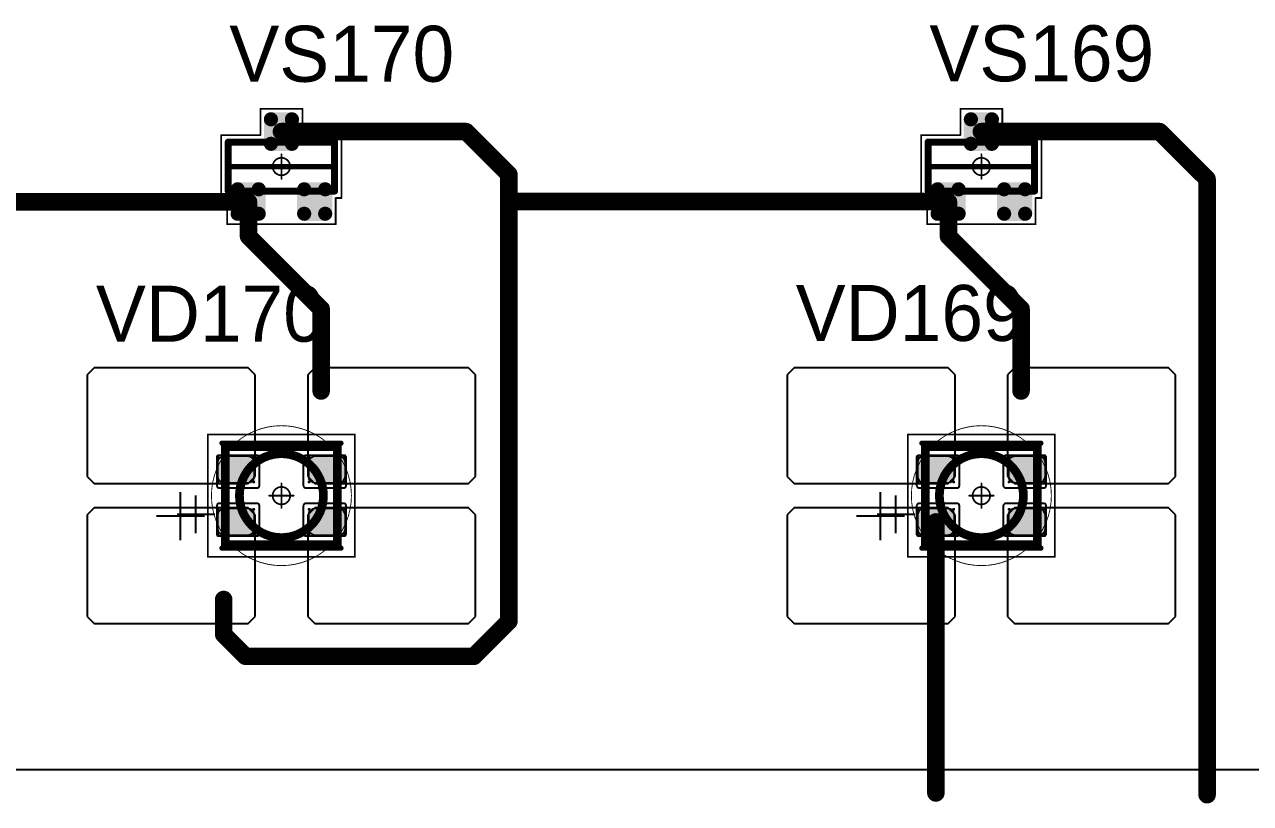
# Model space of a CAD drawing. Header units: millimetres. Extents: x 0 to 400, y 0 to 514.
# Drawn here: x 332.66 to 367.69, y 23.7 to 45.97 of the extents above; entities that cross this region are included whole.
import ezdxf

# ---------------------------------------------------------------- set-up
doc = ezdxf.new("R2010")
doc.units = ezdxf.units.MM
for name, color, linetype in [('Mechanical13', 56, 'Continuous'), ('Mechanical15', 56, 'Continuous'), ('Mechanical2', 216, 'Continuous'), ('TopLayer', 1, 'Continuous'), ('TopOverlay', 2, 'Continuous'), ('TopPaste', 8, 'Continuous'), ('TopSolder', 216, 'Continuous')]:
    doc.layers.add(name, color=color, linetype=linetype)

# ---------------------------------------------------------------- blocks, each defined once
blk = doc.blocks.new('SOT23_12')
at = {"layer": 'Mechanical13', "const_width": 0.2}
for points in [[(0.7, 1.52), (-0.7, 1.52)], [(-0.7, 1.52), (-0.7, -1.52)], [(0.7, 1.52), (0.7, -1.52)], [(-0.7, -1.52), (0.7, -1.52)]]:
    blk.add_lwpolyline(points, dxfattribs=at)
at = {"layer": 'Mechanical13', "const_width": 0.1}
for points in [[(-0.75, 1.52, 1), (-0.65, 1.52, 1)], [(-0.75, 1.52, 1), (-0.65, 1.52, 1)], [(0.65, 1.52, 1), (0.75, 1.52, 1)], [(0.65, 1.52, 1), (0.75, 1.52, 1)], [(-0.75, -1.52, 1), (-0.65, -1.52, 1)], [(-0.75, -1.52, 1), (-0.65, -1.52, 1)], [(0.65, -1.52, 1), (0.75, -1.52, 1)], [(0.65, -1.52, 1), (0.75, -1.52, 1)]]:
    blk.add_lwpolyline(points, format="xyb", close=True, dxfattribs=at)
at = {"layer": 'Mechanical15', "const_width": 0.05}
for points in [[(-1.65, 1.55), (-1.65, -1.55)], [(-1.65, 1.55), (-0.9, 1.55)], [(-0.9, 1.72), (-0.9, 1.55)], [(-0.9, 1.72), (0.9, 1.72)], [(0.9, 1.72), (0.9, 0.6)], [(0, 0.35), (0, -0.35)], [(0.9, 0.6), (1.65, 0.6)], [(1.65, 0.6), (1.65, -0.6)], [(-0.35, 0), (0.35, 0)], [(0.9, -0.6), (1.65, -0.6)], [(0.9, -0.6), (0.9, -1.72)], [(-1.65, -1.55), (-0.9, -1.55)], [(-0.9, -1.55), (-0.9, -1.72)], [(0.9, -1.72), (-0.9, -1.72)]]:
    blk.add_lwpolyline(points, dxfattribs=at)
at = {"layer": 'Mechanical15'}
for points, const_width in [([(-1.663, 1.55, 1), (-1.638, 1.55, 1)], 0.025), ([(-1.663, 1.55, 1), (-1.638, 1.55, 1)], 0.025), ([(-0.913, 1.72, 1), (-0.888, 1.72, 1)], 0.025), ([(-0.913, 1.72, 1), (-0.888, 1.72, 1)], 0.025), ([(-0.913, 1.55, 1), (-0.888, 1.55, 1)], 0.025), ([(-0.913, 1.55, 1), (-0.888, 1.55, 1)], 0.025), ([(0.888, 1.72, 1), (0.913, 1.72, 1)], 0.025), ([(0.888, 1.72, 1), (0.913, 1.72, 1)], 0.025), ([(-0.012, 0.35, 1), (0.012, 0.35, 1)], 0.025), ([(0.888, 0.6, 1), (0.913, 0.6, 1)], 0.025), ([(0.888, 0.6, 1), (0.913, 0.6, 1)], 0.025), ([(1.637, 0.6, 1), (1.662, 0.6, 1)], 0.025), ([(1.637, 0.6, 1), (1.662, 0.6, 1)], 0.025), ([(-0.362, 0, 1), (-0.337, 0, 1)], 0.025), ([(0.25, 0, 1), (-0.25, 0, 1)], 0.05), ([(-0.262, 0, 1), (-0.238, 0, 1)], 0.025), ([(0.238, 0, 1), (0.262, 0, 1)], 0.025), ([(0.337, 0, 1), (0.362, 0, 1)], 0.025), ([(-0.012, -0.35, 1), (0.012, -0.35, 1)], 0.025), ([(0.888, -0.6, 1), (0.913, -0.6, 1)], 0.025), ([(0.888, -0.6, 1), (0.913, -0.6, 1)], 0.025), ([(1.637, -0.6, 1), (1.662, -0.6, 1)], 0.025), ([(1.637, -0.6, 1), (1.662, -0.6, 1)], 0.025), ([(-1.663, -1.55, 1), (-1.638, -1.55, 1)], 0.025), ([(-1.663, -1.55, 1), (-1.638, -1.55, 1)], 0.025), ([(-0.913, -1.55, 1), (-0.888, -1.55, 1)], 0.025), ([(-0.913, -1.55, 1), (-0.888, -1.55, 1)], 0.025), ([(-0.913, -1.72, 1), (-0.888, -1.72, 1)], 0.025), ([(-0.913, -1.72, 1), (-0.888, -1.72, 1)], 0.025), ([(0.888, -1.72, 1), (0.913, -1.72, 1)], 0.025), ([(0.888, -1.72, 1), (0.913, -1.72, 1)], 0.025)]:
    blk.add_lwpolyline(points, format="xyb", close=True, dxfattribs=dict(at, const_width=const_width))
at = {"layer": 'TopLayer', "const_width": 0.1}
for points in [[(-1.4, 1.25, 1), (-1.3, 1.25, 1)], [(-0.7, 1.25, 1), (-0.6, 1.25, 1)], [(-1.4, 0.65, 1), (-1.3, 0.65, 1)], [(-0.7, 0.65, 1), (-0.6, 0.65, 1)], [(0.6, 0.3, 1), (0.7, 0.3, 1)], [(1.3, 0.3, 1), (1.4, 0.3, 1)], [(0.6, -0.3, 1), (0.7, -0.3, 1)], [(1.3, -0.3, 1), (1.4, -0.3, 1)], [(-1.4, -0.65, 1), (-1.3, -0.65, 1)], [(-0.7, -0.65, 1), (-0.6, -0.65, 1)], [(-1.4, -1.25, 1), (-1.3, -1.25, 1)], [(-0.7, -1.25, 1), (-0.6, -1.25, 1)]]:
    blk.add_lwpolyline(points, format="xyb", close=True, dxfattribs=at)
at = {"layer": 'TopLayer'}
for points in [[(-1.45, 1.25), (-1.45, 0.65), (-0.55, 1.25), (-0.55, 0.65)], [(-1.35, 1.35), (-1.35, 0.55), (-0.65, 1.35), (-0.65, 0.55)], [(0.65, 0.4), (0.65, -0.4), (1.35, 0.4), (1.35, -0.4)], [(0.55, 0.3), (0.55, -0.3), (1.45, 0.3), (1.45, -0.3)], [(-1.45, -0.65), (-1.45, -1.25), (-0.55, -0.65), (-0.55, -1.25)], [(-1.35, -0.55), (-1.35, -1.35), (-0.65, -0.55), (-0.65, -1.35)]]:
    blk.add_solid(points, dxfattribs=at)
at = {"layer": 'TopOverlay', "const_width": 0.15}
blk.add_lwpolyline([(0, 1.5), (0, -1.5)], dxfattribs=at)
at = {"layer": 'TopOverlay', "const_width": 0.075}
for points in [[(-0.038, 1.5, 1), (0.038, 1.5, 1)], [(-0.038, -1.5, 1), (0.038, -1.5, 1)]]:
    blk.add_lwpolyline(points, format="xyb", close=True, dxfattribs=at)
at = {"layer": 'TopPaste', "const_width": 0.075}
for points in [[(-1.387, 1.25, 1), (-1.313, 1.25, 1)], [(-0.687, 1.25, 1), (-0.613, 1.25, 1)], [(-1.387, 0.65, 1), (-1.313, 0.65, 1)], [(-0.687, 0.65, 1), (-0.613, 0.65, 1)], [(0.613, 0.3, 1), (0.687, 0.3, 1)], [(1.313, 0.3, 1), (1.387, 0.3, 1)], [(0.613, -0.3, 1), (0.687, -0.3, 1)], [(1.313, -0.3, 1), (1.387, -0.3, 1)], [(-1.387, -0.65, 1), (-1.313, -0.65, 1)], [(-0.687, -0.65, 1), (-0.613, -0.65, 1)], [(-1.387, -1.25, 1), (-1.313, -1.25, 1)], [(-0.687, -1.25, 1), (-0.613, -1.25, 1)]]:
    blk.add_lwpolyline(points, format="xyb", close=True, dxfattribs=at)
at = {"layer": 'TopPaste'}
for points in [[(-1.425, 1.25), (-1.425, 0.65), (-0.575, 1.25), (-0.575, 0.65)], [(-1.35, 1.325), (-1.35, 0.575), (-0.65, 1.325), (-0.65, 0.575)], [(0.65, 0.375), (0.65, -0.375), (1.35, 0.375), (1.35, -0.375)], [(0.575, 0.3), (0.575, -0.3), (1.425, 0.3), (1.425, -0.3)], [(-1.425, -0.65), (-1.425, -1.25), (-0.575, -0.65), (-0.575, -1.25)], [(-1.35, -0.575), (-1.35, -1.325), (-0.65, -0.575), (-0.65, -1.325)]]:
    blk.add_solid(points, dxfattribs=at)
at = {"layer": 'TopSolder', "const_width": 0.202}
for points in [[(-1.451, 1.25, 1), (-1.249, 1.25, 1)], [(-0.751, 1.25, 1), (-0.549, 1.25, 1)], [(-1.451, 0.65, 1), (-1.249, 0.65, 1)], [(-0.751, 0.65, 1), (-0.549, 0.65, 1)], [(0.549, 0.3, 1), (0.751, 0.3, 1)], [(1.249, 0.3, 1), (1.451, 0.3, 1)], [(0.549, -0.3, 1), (0.751, -0.3, 1)], [(1.249, -0.3, 1), (1.451, -0.3, 1)], [(-1.451, -0.65, 1), (-1.249, -0.65, 1)], [(-0.751, -0.65, 1), (-0.549, -0.65, 1)], [(-1.451, -1.25, 1), (-1.249, -1.25, 1)], [(-0.751, -1.25, 1), (-0.549, -1.25, 1)]]:
    blk.add_lwpolyline(points, format="xyb", close=True, dxfattribs=at)
at = {"layer": 'TopSolder'}
for points in [[(-1.35, 1.452), (-1.35, 0.448), (-0.65, 1.452), (-0.65, 0.448)], [(-1.552, 1.25), (-1.552, 0.65), (-0.448, 1.25), (-0.448, 0.65)], [(0.65, 0.502), (0.65, -0.502), (1.35, 0.502), (1.35, -0.502)], [(0.448, 0.3), (0.448, -0.3), (1.552, 0.3), (1.552, -0.3)], [(-1.552, -0.65), (-1.552, -1.25), (-0.448, -0.65), (-0.448, -1.25)], [(-1.35, -0.448), (-1.35, -1.452), (-0.65, -0.448), (-0.65, -1.452)]]:
    blk.add_solid(points, dxfattribs=at)
blk = doc.blocks.new('SOT23_13')
at = {"layer": 'Mechanical13', "const_width": 0.2}
for points in [[(-0.7, 1.52), (0.7, 1.52)], [(-0.7, 1.52), (-0.7, -1.52)], [(0.7, 1.52), (0.7, -1.52)], [(-0.7, -1.52), (0.7, -1.52)]]:
    blk.add_lwpolyline(points, dxfattribs=at)
at = {"layer": 'Mechanical13', "const_width": 0.1}
for points in [[(-0.75, 1.52, 1), (-0.65, 1.52, 1)], [(-0.75, 1.52, 1), (-0.65, 1.52, 1)], [(0.65, 1.52, 1), (0.75, 1.52, 1)], [(0.65, 1.52, 1), (0.75, 1.52, 1)], [(-0.75, -1.52, 1), (-0.65, -1.52, 1)], [(-0.75, -1.52, 1), (-0.65, -1.52, 1)], [(0.65, -1.52, 1), (0.75, -1.52, 1)], [(0.65, -1.52, 1), (0.75, -1.52, 1)]]:
    blk.add_lwpolyline(points, format="xyb", close=True, dxfattribs=at)
at = {"layer": 'Mechanical15', "const_width": 0.05}
for points in [[(-1.65, 1.55), (-1.65, -1.55)], [(-1.65, 1.55), (-0.9, 1.55)], [(-0.9, 1.72), (-0.9, 1.55)], [(-0.9, 1.72), (0.9, 1.72)], [(0.9, 1.72), (0.9, 0.6)], [(0, 0.35), (0, -0.35)], [(0.9, 0.6), (1.65, 0.6)], [(1.65, 0.6), (1.65, -0.6)], [(-0.35, 0), (0.35, 0)], [(0.9, -0.6), (1.65, -0.6)], [(0.9, -0.6), (0.9, -1.72)], [(-1.65, -1.55), (-0.9, -1.55)], [(-0.9, -1.55), (-0.9, -1.72)], [(0.9, -1.72), (-0.9, -1.72)]]:
    blk.add_lwpolyline(points, dxfattribs=at)
at = {"layer": 'Mechanical15'}
for points, const_width in [([(-1.662, 1.55, 1), (-1.637, 1.55, 1)], 0.025), ([(-1.662, 1.55, 1), (-1.637, 1.55, 1)], 0.025), ([(-0.913, 1.72, 1), (-0.888, 1.72, 1)], 0.025), ([(-0.913, 1.72, 1), (-0.888, 1.72, 1)], 0.025), ([(-0.913, 1.55, 1), (-0.888, 1.55, 1)], 0.025), ([(-0.913, 1.55, 1), (-0.888, 1.55, 1)], 0.025), ([(0.888, 1.72, 1), (0.913, 1.72, 1)], 0.025), ([(0.888, 1.72, 1), (0.913, 1.72, 1)], 0.025), ([(-0.013, 0.35, 1), (0.012, 0.35, 1)], 0.025), ([(0.888, 0.6, 1), (0.913, 0.6, 1)], 0.025), ([(0.888, 0.6, 1), (0.913, 0.6, 1)], 0.025), ([(1.637, 0.6, 1), (1.662, 0.6, 1)], 0.025), ([(1.637, 0.6, 1), (1.662, 0.6, 1)], 0.025), ([(-0.362, 0, 1), (-0.337, 0, 1)], 0.025), ([(0.25, 0, 1), (-0.25, 0, 1)], 0.05), ([(-0.262, 0, 1), (-0.238, 0, 1)], 0.025), ([(0.238, 0, 1), (0.262, 0, 1)], 0.025), ([(0.337, 0, 1), (0.362, 0, 1)], 0.025), ([(-0.013, -0.35, 1), (0.012, -0.35, 1)], 0.025), ([(0.888, -0.6, 1), (0.913, -0.6, 1)], 0.025), ([(0.888, -0.6, 1), (0.913, -0.6, 1)], 0.025), ([(1.637, -0.6, 1), (1.662, -0.6, 1)], 0.025), ([(1.637, -0.6, 1), (1.662, -0.6, 1)], 0.025), ([(-1.662, -1.55, 1), (-1.637, -1.55, 1)], 0.025), ([(-1.662, -1.55, 1), (-1.637, -1.55, 1)], 0.025), ([(-0.913, -1.55, 1), (-0.888, -1.55, 1)], 0.025), ([(-0.913, -1.55, 1), (-0.888, -1.55, 1)], 0.025), ([(-0.913, -1.72, 1), (-0.888, -1.72, 1)], 0.025), ([(-0.913, -1.72, 1), (-0.888, -1.72, 1)], 0.025), ([(0.888, -1.72, 1), (0.913, -1.72, 1)], 0.025), ([(0.888, -1.72, 1), (0.913, -1.72, 1)], 0.025)]:
    blk.add_lwpolyline(points, format="xyb", close=True, dxfattribs=dict(at, const_width=const_width))
at = {"layer": 'TopLayer', "const_width": 0.1}
for points in [[(-1.4, 1.25, 1), (-1.3, 1.25, 1)], [(-0.7, 1.25, 1), (-0.6, 1.25, 1)], [(-1.4, 0.65, 1), (-1.3, 0.65, 1)], [(-0.7, 0.65, 1), (-0.6, 0.65, 1)], [(0.6, 0.3, 1), (0.7, 0.3, 1)], [(1.3, 0.3, 1), (1.4, 0.3, 1)], [(0.6, -0.3, 1), (0.7, -0.3, 1)], [(1.3, -0.3, 1), (1.4, -0.3, 1)], [(-1.4, -0.65, 1), (-1.3, -0.65, 1)], [(-0.7, -0.65, 1), (-0.6, -0.65, 1)], [(-1.4, -1.25, 1), (-1.3, -1.25, 1)], [(-0.7, -1.25, 1), (-0.6, -1.25, 1)]]:
    blk.add_lwpolyline(points, format="xyb", close=True, dxfattribs=at)
at = {"layer": 'TopLayer'}
for points in [[(-1.45, 1.25), (-1.45, 0.65), (-0.55, 1.25), (-0.55, 0.65)], [(-1.35, 1.35), (-1.35, 0.55), (-0.65, 1.35), (-0.65, 0.55)], [(0.65, 0.4), (0.65, -0.4), (1.35, 0.4), (1.35, -0.4)], [(0.55, 0.3), (0.55, -0.3), (1.45, 0.3), (1.45, -0.3)], [(-1.45, -0.65), (-1.45, -1.25), (-0.55, -0.65), (-0.55, -1.25)], [(-1.35, -0.55), (-1.35, -1.35), (-0.65, -0.55), (-0.65, -1.35)]]:
    blk.add_solid(points, dxfattribs=at)
at = {"layer": 'TopOverlay', "const_width": 0.15}
blk.add_lwpolyline([(0, 1.5), (0, -1.5)], dxfattribs=at)
at = {"layer": 'TopOverlay', "const_width": 0.075}
for points in [[(-0.038, 1.5, 1), (0.038, 1.5, 1)], [(-0.038, -1.5, 1), (0.038, -1.5, 1)]]:
    blk.add_lwpolyline(points, format="xyb", close=True, dxfattribs=at)
at = {"layer": 'TopPaste', "const_width": 0.075}
for points in [[(-1.387, 1.25, 1), (-1.313, 1.25, 1)], [(-0.687, 1.25, 1), (-0.613, 1.25, 1)], [(-1.387, 0.65, 1), (-1.313, 0.65, 1)], [(-0.687, 0.65, 1), (-0.613, 0.65, 1)], [(0.613, 0.3, 1), (0.687, 0.3, 1)], [(1.313, 0.3, 1), (1.387, 0.3, 1)], [(0.613, -0.3, 1), (0.687, -0.3, 1)], [(1.313, -0.3, 1), (1.387, -0.3, 1)], [(-1.387, -0.65, 1), (-1.313, -0.65, 1)], [(-0.687, -0.65, 1), (-0.613, -0.65, 1)], [(-1.387, -1.25, 1), (-1.313, -1.25, 1)], [(-0.687, -1.25, 1), (-0.613, -1.25, 1)]]:
    blk.add_lwpolyline(points, format="xyb", close=True, dxfattribs=at)
at = {"layer": 'TopPaste'}
for points in [[(-1.425, 1.25), (-1.425, 0.65), (-0.575, 1.25), (-0.575, 0.65)], [(-1.35, 1.325), (-1.35, 0.575), (-0.65, 1.325), (-0.65, 0.575)], [(0.65, 0.375), (0.65, -0.375), (1.35, 0.375), (1.35, -0.375)], [(0.575, 0.3), (0.575, -0.3), (1.425, 0.3), (1.425, -0.3)], [(-1.425, -0.65), (-1.425, -1.25), (-0.575, -0.65), (-0.575, -1.25)], [(-1.35, -0.575), (-1.35, -1.325), (-0.65, -0.575), (-0.65, -1.325)]]:
    blk.add_solid(points, dxfattribs=at)
at = {"layer": 'TopSolder', "const_width": 0.202}
for points in [[(-1.451, 1.25, 1), (-1.249, 1.25, 1)], [(-0.751, 1.25, 1), (-0.549, 1.25, 1)], [(-1.451, 0.65, 1), (-1.249, 0.65, 1)], [(-0.751, 0.65, 1), (-0.549, 0.65, 1)], [(0.549, 0.3, 1), (0.751, 0.3, 1)], [(1.249, 0.3, 1), (1.451, 0.3, 1)], [(0.549, -0.3, 1), (0.751, -0.3, 1)], [(1.249, -0.3, 1), (1.451, -0.3, 1)], [(-1.451, -0.65, 1), (-1.249, -0.65, 1)], [(-0.751, -0.65, 1), (-0.549, -0.65, 1)], [(-1.451, -1.25, 1), (-1.249, -1.25, 1)], [(-0.751, -1.25, 1), (-0.549, -1.25, 1)]]:
    blk.add_lwpolyline(points, format="xyb", close=True, dxfattribs=at)
at = {"layer": 'TopSolder'}
for points in [[(-1.35, 1.452), (-1.35, 0.448), (-0.65, 1.452), (-0.65, 0.448)], [(-1.552, 1.25), (-1.552, 0.65), (-0.448, 1.25), (-0.448, 0.65)], [(0.65, 0.502), (0.65, -0.502), (1.35, 0.502), (1.35, -0.502)], [(0.448, 0.3), (0.448, -0.3), (1.552, 0.3), (1.552, -0.3)], [(-1.552, -0.65), (-1.552, -1.25), (-0.448, -0.65), (-0.448, -1.25)], [(-1.35, -0.448), (-1.35, -1.452), (-0.65, -0.448), (-0.65, -1.452)]]:
    blk.add_solid(points, dxfattribs=at)
blk = doc.blocks.new('E65F_185')
at = {"layer": 'Mechanical13'}
for p, q in [((2.441, 1.071), (2.441, 0)), ((1.905, 0.536), (2.976, 0.536))]:
    blk.add_line(p, q, dxfattribs=at)
at = {"layer": 'Mechanical13', "const_width": 0.25}
for points in [[(-1.6, 1.4), (-1.6, -1.4)], [(1.6, 1.4), (-1.6, 1.4)], [(1.6, 1.4), (1.6, -1.4)], [(1.6, -1.4), (-1.6, -1.4)]]:
    blk.add_lwpolyline(points, dxfattribs=at)
at = {"layer": 'Mechanical13'}
for points, const_width in [([(-1.663, 1.4, 1), (-1.538, 1.4, 1)], 0.125), ([(-1.663, 1.4, 1), (-1.538, 1.4, 1)], 0.125), ([(1.537, 1.4, 1), (1.662, 1.4, 1)], 0.125), ([(1.537, 1.4, 1), (1.662, 1.4, 1)], 0.125), ([(1.2, 0, 1), (-1.2, 0, 1)], 0.25), ([(-1.263, 0, 1), (-1.138, 0, 1)], 0.125), ([(1.137, 0, 1), (1.262, 0, 1)], 0.125), ([(-1.663, -1.4, 1), (-1.538, -1.4, 1)], 0.125), ([(-1.663, -1.4, 1), (-1.538, -1.4, 1)], 0.125), ([(1.537, -1.4, 1), (1.662, -1.4, 1)], 0.125), ([(1.537, -1.4, 1), (1.662, -1.4, 1)], 0.125)]:
    blk.add_lwpolyline(points, format="xyb", close=True, dxfattribs=dict(at, const_width=const_width))
at = {"layer": 'Mechanical15', "const_width": 0.05}
for points in [[(2.1, 1.75), (-2.1, 1.75)], [(-2.1, 1.75), (-2.1, -1.75)], [(2.1, 1.75), (2.1, -1.75)], [(0, 0.35), (0, -0.35)], [(0, 0.35), (0, -0.35)], [(0.35, 0), (-0.35, 0)], [(0.35, 0), (-0.35, 0)], [(2.1, -1.75), (-2.1, -1.75)]]:
    blk.add_lwpolyline(points, dxfattribs=at)
at = {"layer": 'Mechanical15'}
for points, const_width in [([(-2.113, 1.75, 1), (-2.088, 1.75, 1)], 0.025), ([(-2.113, 1.75, 1), (-2.088, 1.75, 1)], 0.025), ([(2.087, 1.75, 1), (2.112, 1.75, 1)], 0.025), ([(2.087, 1.75, 1), (2.112, 1.75, 1)], 0.025), ([(-0.013, 0.35, 1), (0.012, 0.35, 1)], 0.025), ([(-0.013, 0.35, 1), (0.012, 0.35, 1)], 0.025), ([(-0.363, 0, 1), (-0.338, 0, 1)], 0.025), ([(-0.363, 0, 1), (-0.338, 0, 1)], 0.025), ([(0.25, 0, 1), (-0.25, 0, 1)], 0.05), ([(0.25, 0, 1), (-0.25, 0, 1)], 0.05), ([(-0.263, 0, 1), (-0.238, 0, 1)], 0.025), ([(-0.263, 0, 1), (-0.238, 0, 1)], 0.025), ([(0.237, 0, 1), (0.262, 0, 1)], 0.025), ([(0.237, 0, 1), (0.262, 0, 1)], 0.025), ([(0.337, 0, 1), (0.362, 0, 1)], 0.025), ([(0.337, 0, 1), (0.362, 0, 1)], 0.025), ([(-0.013, -0.35, 1), (0.012, -0.35, 1)], 0.025), ([(-0.013, -0.35, 1), (0.012, -0.35, 1)], 0.025), ([(-2.113, -1.75, 1), (-2.088, -1.75, 1)], 0.025), ([(-2.113, -1.75, 1), (-2.088, -1.75, 1)], 0.025), ([(2.087, -1.75, 1), (2.112, -1.75, 1)], 0.025), ([(2.087, -1.75, 1), (2.112, -1.75, 1)], 0.025)]:
    blk.add_lwpolyline(points, format="xyb", close=True, dxfattribs=dict(at, const_width=const_width))
at = {"layer": 'TopLayer'}
for p, q in [((-5.35, 3.65), (-5.55, 3.45)), ((-0.95, 3.65), (-5.35, 3.65)), ((-5.35, 3.65), (-5.35, 3.65)), ((-0.75, 3.45), (-0.95, 3.65)), ((0.95, 3.65), (0.75, 3.45)), ((5.35, 3.65), (0.95, 3.65)), ((0.95, 3.65), (0.95, 3.65)), ((5.55, 3.45), (5.35, 3.65)), ((-5.55, 3.45), (-5.55, 3.45)), ((-5.55, 3.45), (-5.55, 0.55)), ((-0.75, 0.55), (-0.75, 3.45)), ((0.75, 3.45), (0.75, 3.45)), ((0.75, 3.45), (0.75, 0.55)), ((5.55, 0.55), (5.55, 3.45)), ((-5.55, 0.55), (-5.35, 0.35)), ((-0.95, 0.35), (-0.75, 0.55)), ((0.75, 0.55), (0.95, 0.35)), ((5.35, 0.35), (5.55, 0.55)), ((-5.35, 0.35), (-0.95, 0.35)), ((0.95, 0.35), (5.35, 0.35)), ((-5.35, -0.35), (-5.55, -0.55)), ((-0.95, -0.35), (-5.35, -0.35)), ((-5.35, -0.35), (-5.35, -0.35)), ((-0.75, -0.55), (-0.95, -0.35)), ((0.95, -0.35), (0.75, -0.55)), ((5.35, -0.35), (0.95, -0.35)), ((0.95, -0.35), (0.95, -0.35)), ((5.55, -0.55), (5.35, -0.35)), ((-5.55, -0.55), (-5.55, -0.55)), ((-5.55, -0.55), (-5.55, -3.45)), ((-0.75, -3.45), (-0.75, -0.55)), ((0.75, -0.55), (0.75, -0.55)), ((0.75, -0.55), (0.75, -3.45)), ((5.55, -3.45), (5.55, -0.55)), ((-5.55, -3.45), (-5.35, -3.65)), ((-0.95, -3.65), (-0.75, -3.45)), ((0.75, -3.45), (0.95, -3.65)), ((5.35, -3.65), (5.55, -3.45)), ((-5.35, -3.65), (-0.95, -3.65)), ((0.95, -3.65), (5.35, -3.65))]:
    blk.add_line(p, q, dxfattribs=at)
at = {"layer": 'TopLayer', "const_width": 0.04}
for points in [[(-1.83, 1.11, 1), (-1.79, 1.11, 1)], [(-0.81, 1.11, 1), (-0.77, 1.11, 1)], [(0.77, 1.11, 1), (0.81, 1.11, 1)], [(1.79, 1.11, 1), (1.83, 1.11, 1)], [(-1.83, 0.39, 1), (-1.79, 0.39, 1)], [(-0.81, 0.39, 1), (-0.77, 0.39, 1)], [(0.77, 0.39, 1), (0.81, 0.39, 1)], [(1.79, 0.39, 1), (1.83, 0.39, 1)], [(-1.83, -0.39, 1), (-1.79, -0.39, 1)], [(-0.81, -0.39, 1), (-0.77, -0.39, 1)], [(0.77, -0.39, 1), (0.81, -0.39, 1)], [(1.79, -0.39, 1), (1.83, -0.39, 1)], [(-1.83, -1.11, 1), (-1.79, -1.11, 1)], [(-0.81, -1.11, 1), (-0.77, -1.11, 1)], [(0.77, -1.11, 1), (0.81, -1.11, 1)], [(1.79, -1.11, 1), (1.83, -1.11, 1)]]:
    blk.add_lwpolyline(points, format="xyb", close=True, dxfattribs=at)
at = {"layer": 'TopLayer'}
for points in [[(-1.85, 1.11), (-1.85, 0.39), (-0.75, 1.11), (-0.75, 0.39)], [(-1.81, 1.15), (-1.81, 0.35), (-0.79, 1.15), (-0.79, 0.35)], [(0.75, 1.11), (0.75, 0.39), (1.85, 1.11), (1.85, 0.39)], [(0.79, 1.15), (0.79, 0.35), (1.81, 1.15), (1.81, 0.35)], [(-1.81, -0.35), (-1.81, -1.15), (-0.79, -0.35), (-0.79, -1.15)], [(0.79, -0.35), (0.79, -1.15), (1.81, -0.35), (1.81, -1.15)], [(-1.85, -0.39), (-1.85, -1.11), (-0.75, -0.39), (-0.75, -1.11)], [(0.75, -0.39), (0.75, -1.11), (1.85, -0.39), (1.85, -1.11)]]:
    blk.add_solid(points, dxfattribs=at)
at = {"layer": 'TopOverlay'}
for p, q in [((2.886, 1.271), (2.886, -0.1)), ((2.2, 0.586), (3.571, 0.586))]:
    blk.add_line(p, q, dxfattribs=at)
at = {"layer": 'TopOverlay', "const_width": 0.15}
for points in [[(1.7, 1.5), (-1.7, 1.5)], [(1.7, -1.5), (-1.7, -1.5)]]:
    blk.add_lwpolyline(points, dxfattribs=at)
at = {"layer": 'TopOverlay', "const_width": 0.075}
for points in [[(-1.738, 1.5, 1), (-1.663, 1.5, 1)], [(1.662, 1.5, 1), (1.737, 1.5, 1)], [(-1.738, -1.5, 1), (-1.663, -1.5, 1)], [(1.662, -1.5, 1), (1.737, -1.5, 1)]]:
    blk.add_lwpolyline(points, format="xyb", close=True, dxfattribs=at)
at = {"layer": 'TopPaste'}
for p, q in [((-1.773, 1.073), (-1.814, 1.011)), ((-1.711, 1.114), (-1.773, 1.073)), ((-1.638, 1.129), (-1.711, 1.114)), ((-0.963, 1.129), (-1.638, 1.129)), ((-0.889, 1.114), (-0.963, 1.129)), ((-0.827, 1.073), (-0.889, 1.114)), ((-0.786, 1.011), (-0.827, 1.073)), ((0.827, 1.073), (0.786, 1.011)), ((0.889, 1.114), (0.827, 1.073)), ((0.962, 1.129), (0.889, 1.114)), ((1.637, 1.129), (0.962, 1.129)), ((1.711, 1.114), (1.637, 1.129)), ((1.773, 1.073), (1.711, 1.114)), ((1.814, 1.011), (1.773, 1.073)), ((-1.814, 1.011), (-1.829, 0.938)), ((-1.829, 0.938), (-1.829, 0.563)), ((-0.771, 0.938), (-0.786, 1.011)), ((-0.771, 0.563), (-0.771, 0.938)), ((0.786, 1.011), (0.771, 0.938)), ((0.771, 0.938), (0.771, 0.563)), ((1.829, 0.938), (1.814, 1.011)), ((1.829, 0.563), (1.829, 0.938)), ((-1.829, 0.563), (-1.814, 0.489)), ((-1.814, 0.489), (-1.773, 0.427)), ((-1.773, 0.427), (-1.711, 0.386)), ((-1.711, 0.386), (-1.638, 0.371)), ((-1.638, 0.371), (-0.963, 0.371)), ((-0.963, 0.371), (-0.889, 0.386)), ((-0.889, 0.386), (-0.827, 0.427)), ((-0.827, 0.427), (-0.786, 0.489)), ((-0.786, 0.489), (-0.771, 0.563)), ((0.771, 0.563), (0.786, 0.489)), ((0.786, 0.489), (0.827, 0.427)), ((0.827, 0.427), (0.889, 0.386)), ((0.889, 0.386), (0.962, 0.371)), ((0.962, 0.371), (1.637, 0.371)), ((1.637, 0.371), (1.711, 0.386)), ((1.711, 0.386), (1.773, 0.427)), ((1.773, 0.427), (1.814, 0.489)), ((1.814, 0.489), (1.829, 0.563)), ((-1.814, -0.489), (-1.829, -0.563)), ((-1.829, -0.563), (-1.829, -0.938)), ((-1.773, -0.427), (-1.814, -0.489)), ((-1.711, -0.386), (-1.773, -0.427)), ((-1.638, -0.371), (-1.711, -0.386)), ((-0.963, -0.371), (-1.638, -0.371)), ((-0.889, -0.386), (-0.963, -0.371)), ((-0.827, -0.427), (-0.889, -0.386)), ((-0.786, -0.489), (-0.827, -0.427)), ((-0.771, -0.563), (-0.786, -0.489)), ((-0.771, -0.938), (-0.771, -0.563)), ((0.786, -0.489), (0.771, -0.563)), ((0.771, -0.563), (0.771, -0.938)), ((0.827, -0.427), (0.786, -0.489)), ((0.889, -0.386), (0.827, -0.427)), ((0.962, -0.371), (0.889, -0.386)), ((1.637, -0.371), (0.962, -0.371)), ((1.711, -0.386), (1.637, -0.371)), ((1.773, -0.427), (1.711, -0.386)), ((1.814, -0.489), (1.773, -0.427)), ((1.829, -0.563), (1.814, -0.489)), ((1.829, -0.938), (1.829, -0.563)), ((-1.829, -0.938), (-1.814, -1.011)), ((-1.814, -1.011), (-1.773, -1.073)), ((-0.827, -1.073), (-0.786, -1.011)), ((-0.786, -1.011), (-0.771, -0.938)), ((0.771, -0.938), (0.786, -1.011)), ((0.786, -1.011), (0.827, -1.073)), ((1.773, -1.073), (1.814, -1.011)), ((1.814, -1.011), (1.829, -0.938)), ((-1.773, -1.073), (-1.711, -1.114)), ((-1.711, -1.114), (-1.638, -1.129)), ((-1.638, -1.129), (-0.963, -1.129)), ((-0.963, -1.129), (-0.889, -1.114)), ((-0.889, -1.114), (-0.827, -1.073)), ((0.827, -1.073), (0.889, -1.114)), ((0.889, -1.114), (0.962, -1.129)), ((0.962, -1.129), (1.637, -1.129)), ((1.637, -1.129), (1.711, -1.114)), ((1.711, -1.114), (1.773, -1.073))]:
    blk.add_line(p, q, dxfattribs=at)
at = {"layer": 'TopSolder'}
for p, q in [((-1.842, 1.129), (-1.85, 1.111)), ((-1.85, 1.111), (-1.85, 1.101)), ((-1.85, 1.101), (-1.85, 1.101)), ((-1.85, 1.101), (-1.85, 0.301)), ((-1.828, 1.143), (-1.842, 1.129)), ((-1.81, 1.151), (-1.828, 1.143)), ((-1.8, 1.151), (-1.81, 1.151)), ((-0.7, 1.151), (-1.8, 1.151)), ((-0.685, 1.151), (-0.7, 1.151)), ((-0.7, 1.151), (-0.7, 1.151)), ((-0.658, 1.139), (-0.685, 1.151)), ((-0.636, 1.118), (-0.658, 1.139)), ((-0.625, 1.09), (-0.636, 1.118)), ((-0.625, 1.076), (-0.625, 1.09)), ((-0.625, 0.301), (-0.625, 1.076)), ((0.636, 1.118), (0.625, 1.09)), ((0.625, 1.09), (0.625, 1.076)), ((0.625, 1.076), (0.625, 1.076)), ((0.625, 1.076), (0.625, 0.301)), ((0.657, 1.139), (0.636, 1.118)), ((0.685, 1.151), (0.657, 1.139)), ((0.7, 1.151), (0.685, 1.151)), ((1.8, 1.151), (0.7, 1.151)), ((1.81, 1.151), (1.8, 1.151)), ((1.8, 1.151), (1.8, 1.151)), ((1.828, 1.143), (1.81, 1.151)), ((1.842, 1.129), (1.828, 1.143)), ((1.85, 1.111), (1.842, 1.129)), ((1.85, 1.101), (1.85, 1.111)), ((1.85, 0.301), (1.85, 1.101)), ((-1.85, 0.301), (-1.85, 0.286)), ((-1.85, 0.286), (-1.839, 0.258)), ((-1.839, 0.258), (-1.818, 0.237)), ((-1.818, 0.237), (-1.79, 0.226)), ((-1.79, 0.226), (-1.775, 0.226)), ((-1.775, 0.226), (-1.775, 0.226)), ((-1.775, 0.226), (-0.7, 0.226)), ((-0.7, 0.226), (-0.685, 0.226)), ((-0.685, 0.226), (-0.658, 0.237)), ((-0.658, 0.237), (-0.636, 0.258)), ((-0.636, 0.258), (-0.625, 0.286)), ((-0.625, 0.286), (-0.625, 0.301)), ((-0.625, 0.301), (-0.625, 0.301)), ((0.625, 0.301), (0.625, 0.286)), ((0.625, 0.286), (0.636, 0.258)), ((0.636, 0.258), (0.657, 0.237)), ((0.657, 0.237), (0.685, 0.226)), ((0.685, 0.226), (0.7, 0.226)), ((0.7, 0.226), (0.7, 0.226)), ((0.7, 0.226), (1.775, 0.226)), ((1.775, 0.226), (1.79, 0.226)), ((1.79, 0.226), (1.817, 0.237)), ((1.817, 0.237), (1.839, 0.258)), ((1.839, 0.258), (1.85, 0.286)), ((1.85, 0.286), (1.85, 0.301)), ((1.85, 0.301), (1.85, 0.301)), ((-1.839, -0.257), (-1.85, -0.285)), ((-1.85, -0.285), (-1.85, -0.299)), ((-1.85, -0.299), (-1.85, -0.299)), ((-1.85, -0.299), (-1.85, -1.099)), ((-1.818, -0.236), (-1.839, -0.257)), ((-1.79, -0.224), (-1.818, -0.236)), ((-1.775, -0.224), (-1.79, -0.224)), ((-0.7, -0.224), (-1.775, -0.224)), ((-0.685, -0.224), (-0.7, -0.224)), ((-0.7, -0.224), (-0.7, -0.224)), ((-0.658, -0.236), (-0.685, -0.224)), ((-0.636, -0.257), (-0.658, -0.236)), ((-0.625, -0.285), (-0.636, -0.257)), ((-0.625, -0.299), (-0.625, -0.285)), ((-0.625, -1.074), (-0.625, -0.299)), ((0.636, -0.257), (0.625, -0.285)), ((0.625, -0.285), (0.625, -0.299)), ((0.625, -0.299), (0.625, -0.299)), ((0.625, -0.299), (0.625, -1.074)), ((0.657, -0.236), (0.636, -0.257)), ((0.685, -0.224), (0.657, -0.236)), ((0.7, -0.224), (0.685, -0.224)), ((1.775, -0.224), (0.7, -0.224)), ((1.79, -0.224), (1.775, -0.224)), ((1.775, -0.224), (1.775, -0.224)), ((1.817, -0.236), (1.79, -0.224)), ((1.839, -0.257), (1.817, -0.236)), ((1.85, -0.285), (1.839, -0.257)), ((1.85, -0.299), (1.85, -0.285)), ((1.85, -1.099), (1.85, -0.299)), ((-1.85, -1.099), (-1.85, -1.109)), ((-1.85, -1.109), (-1.842, -1.128)), ((-1.842, -1.128), (-1.828, -1.142)), ((-1.828, -1.142), (-1.81, -1.149)), ((-1.81, -1.149), (-1.8, -1.149)), ((-1.8, -1.149), (-0.7, -1.149)), ((-1.8, -1.149), (-1.8, -1.149)), ((-0.7, -1.149), (-0.685, -1.149)), ((-0.685, -1.149), (-0.658, -1.138)), ((-0.658, -1.138), (-0.636, -1.117)), ((-0.636, -1.117), (-0.625, -1.089)), ((-0.625, -1.089), (-0.625, -1.074)), ((-0.625, -1.074), (-0.625, -1.074)), ((0.625, -1.074), (0.625, -1.089)), ((0.625, -1.089), (0.636, -1.117)), ((0.636, -1.117), (0.657, -1.138)), ((0.657, -1.138), (0.685, -1.149)), ((0.685, -1.149), (0.7, -1.149)), ((0.7, -1.149), (1.8, -1.149)), ((0.7, -1.149), (0.7, -1.149)), ((1.8, -1.149), (1.81, -1.149)), ((1.81, -1.149), (1.828, -1.142)), ((1.828, -1.142), (1.842, -1.128)), ((1.842, -1.128), (1.85, -1.109)), ((1.85, -1.109), (1.85, -1.099)), ((1.85, -1.099), (1.85, -1.099))]:
    blk.add_line(p, q, dxfattribs=at)
blk = doc.blocks.new('E65F_186')
at = {"layer": 'Mechanical13'}
for p, q in [((2.441, 1.071), (2.441, 0)), ((1.905, 0.536), (2.976, 0.536))]:
    blk.add_line(p, q, dxfattribs=at)
at = {"layer": 'Mechanical13', "const_width": 0.25}
for points in [[(-1.6, 1.4), (-1.6, -1.4)], [(1.6, 1.4), (-1.6, 1.4)], [(1.6, 1.4), (1.6, -1.4)], [(1.6, -1.4), (-1.6, -1.4)]]:
    blk.add_lwpolyline(points, dxfattribs=at)
at = {"layer": 'Mechanical13'}
for points, const_width in [([(-1.663, 1.4, 1), (-1.538, 1.4, 1)], 0.125), ([(-1.663, 1.4, 1), (-1.538, 1.4, 1)], 0.125), ([(1.537, 1.4, 1), (1.662, 1.4, 1)], 0.125), ([(1.537, 1.4, 1), (1.662, 1.4, 1)], 0.125), ([(1.2, 0, 1), (-1.2, 0, 1)], 0.25), ([(-1.263, 0, 1), (-1.138, 0, 1)], 0.125), ([(1.137, 0, 1), (1.262, 0, 1)], 0.125), ([(-1.663, -1.4, 1), (-1.538, -1.4, 1)], 0.125), ([(-1.663, -1.4, 1), (-1.538, -1.4, 1)], 0.125), ([(1.537, -1.4, 1), (1.662, -1.4, 1)], 0.125), ([(1.537, -1.4, 1), (1.662, -1.4, 1)], 0.125)]:
    blk.add_lwpolyline(points, format="xyb", close=True, dxfattribs=dict(at, const_width=const_width))
at = {"layer": 'Mechanical15', "const_width": 0.05}
for points in [[(2.1, 1.75), (-2.1, 1.75)], [(-2.1, 1.75), (-2.1, -1.75)], [(2.1, 1.75), (2.1, -1.75)], [(0, 0.35), (0, -0.35)], [(0, 0.35), (0, -0.35)], [(0.35, 0), (-0.35, 0)], [(0.35, 0), (-0.35, 0)], [(2.1, -1.75), (-2.1, -1.75)]]:
    blk.add_lwpolyline(points, dxfattribs=at)
at = {"layer": 'Mechanical15'}
for points, const_width in [([(-2.113, 1.75, 1), (-2.088, 1.75, 1)], 0.025), ([(-2.113, 1.75, 1), (-2.088, 1.75, 1)], 0.025), ([(2.087, 1.75, 1), (2.112, 1.75, 1)], 0.025), ([(2.087, 1.75, 1), (2.112, 1.75, 1)], 0.025), ([(-0.013, 0.35, 1), (0.012, 0.35, 1)], 0.025), ([(-0.013, 0.35, 1), (0.012, 0.35, 1)], 0.025), ([(-0.363, 0, 1), (-0.338, 0, 1)], 0.025), ([(-0.363, 0, 1), (-0.338, 0, 1)], 0.025), ([(0.25, 0, 1), (-0.25, 0, 1)], 0.05), ([(0.25, 0, 1), (-0.25, 0, 1)], 0.05), ([(-0.263, 0, 1), (-0.238, 0, 1)], 0.025), ([(-0.263, 0, 1), (-0.238, 0, 1)], 0.025), ([(0.237, 0, 1), (0.262, 0, 1)], 0.025), ([(0.237, 0, 1), (0.262, 0, 1)], 0.025), ([(0.337, 0, 1), (0.362, 0, 1)], 0.025), ([(0.337, 0, 1), (0.362, 0, 1)], 0.025), ([(-0.013, -0.35, 1), (0.012, -0.35, 1)], 0.025), ([(-0.013, -0.35, 1), (0.012, -0.35, 1)], 0.025), ([(-2.113, -1.75, 1), (-2.088, -1.75, 1)], 0.025), ([(-2.113, -1.75, 1), (-2.088, -1.75, 1)], 0.025), ([(2.087, -1.75, 1), (2.112, -1.75, 1)], 0.025), ([(2.087, -1.75, 1), (2.112, -1.75, 1)], 0.025)]:
    blk.add_lwpolyline(points, format="xyb", close=True, dxfattribs=dict(at, const_width=const_width))
at = {"layer": 'TopLayer'}
for p, q in [((-5.35, 3.65), (-5.55, 3.45)), ((-0.95, 3.65), (-5.35, 3.65)), ((-5.35, 3.65), (-5.35, 3.65)), ((-0.75, 3.45), (-0.95, 3.65)), ((0.95, 3.65), (0.75, 3.45)), ((5.35, 3.65), (0.95, 3.65)), ((0.95, 3.65), (0.95, 3.65)), ((5.55, 3.45), (5.35, 3.65)), ((-5.55, 3.45), (-5.55, 3.45)), ((-5.55, 3.45), (-5.55, 0.55)), ((-0.75, 0.55), (-0.75, 3.45)), ((0.75, 3.45), (0.75, 3.45)), ((0.75, 3.45), (0.75, 0.55)), ((5.55, 0.55), (5.55, 3.45)), ((-5.55, 0.55), (-5.35, 0.35)), ((-0.95, 0.35), (-0.75, 0.55)), ((0.75, 0.55), (0.95, 0.35)), ((5.35, 0.35), (5.55, 0.55)), ((-5.35, 0.35), (-0.95, 0.35)), ((0.95, 0.35), (5.35, 0.35)), ((-5.35, -0.35), (-5.55, -0.55)), ((-0.95, -0.35), (-5.35, -0.35)), ((-5.35, -0.35), (-5.35, -0.35)), ((-0.75, -0.55), (-0.95, -0.35)), ((0.95, -0.35), (0.75, -0.55)), ((5.35, -0.35), (0.95, -0.35)), ((0.95, -0.35), (0.95, -0.35)), ((5.55, -0.55), (5.35, -0.35)), ((-5.55, -0.55), (-5.55, -0.55)), ((-5.55, -0.55), (-5.55, -3.45)), ((-0.75, -3.45), (-0.75, -0.55)), ((0.75, -0.55), (0.75, -0.55)), ((0.75, -0.55), (0.75, -3.45)), ((5.55, -3.45), (5.55, -0.55)), ((-5.55, -3.45), (-5.35, -3.65)), ((-0.95, -3.65), (-0.75, -3.45)), ((0.75, -3.45), (0.95, -3.65)), ((5.35, -3.65), (5.55, -3.45)), ((-5.35, -3.65), (-0.95, -3.65)), ((0.95, -3.65), (5.35, -3.65))]:
    blk.add_line(p, q, dxfattribs=at)
at = {"layer": 'TopLayer', "const_width": 0.04}
for points in [[(-1.83, 1.11, 1), (-1.79, 1.11, 1)], [(-0.81, 1.11, 1), (-0.77, 1.11, 1)], [(0.77, 1.11, 1), (0.81, 1.11, 1)], [(1.79, 1.11, 1), (1.83, 1.11, 1)], [(-1.83, 0.39, 1), (-1.79, 0.39, 1)], [(-0.81, 0.39, 1), (-0.77, 0.39, 1)], [(0.77, 0.39, 1), (0.81, 0.39, 1)], [(1.79, 0.39, 1), (1.83, 0.39, 1)], [(-1.83, -0.39, 1), (-1.79, -0.39, 1)], [(-0.81, -0.39, 1), (-0.77, -0.39, 1)], [(0.77, -0.39, 1), (0.81, -0.39, 1)], [(1.79, -0.39, 1), (1.83, -0.39, 1)], [(-1.83, -1.11, 1), (-1.79, -1.11, 1)], [(-0.81, -1.11, 1), (-0.77, -1.11, 1)], [(0.77, -1.11, 1), (0.81, -1.11, 1)], [(1.79, -1.11, 1), (1.83, -1.11, 1)]]:
    blk.add_lwpolyline(points, format="xyb", close=True, dxfattribs=at)
at = {"layer": 'TopLayer'}
for points in [[(-1.85, 1.11), (-1.85, 0.39), (-0.75, 1.11), (-0.75, 0.39)], [(-1.81, 1.15), (-1.81, 0.35), (-0.79, 1.15), (-0.79, 0.35)], [(0.75, 1.11), (0.75, 0.39), (1.85, 1.11), (1.85, 0.39)], [(0.79, 1.15), (0.79, 0.35), (1.81, 1.15), (1.81, 0.35)], [(-1.81, -0.35), (-1.81, -1.15), (-0.79, -0.35), (-0.79, -1.15)], [(0.79, -0.35), (0.79, -1.15), (1.81, -0.35), (1.81, -1.15)], [(-1.85, -0.39), (-1.85, -1.11), (-0.75, -0.39), (-0.75, -1.11)], [(0.75, -0.39), (0.75, -1.11), (1.85, -0.39), (1.85, -1.11)]]:
    blk.add_solid(points, dxfattribs=at)
at = {"layer": 'TopOverlay'}
for p, q in [((2.886, 1.271), (2.886, -0.1)), ((2.2, 0.586), (3.571, 0.586))]:
    blk.add_line(p, q, dxfattribs=at)
at = {"layer": 'TopOverlay', "const_width": 0.15}
for points in [[(1.7, 1.5), (-1.7, 1.5)], [(1.7, -1.5), (-1.7, -1.5)]]:
    blk.add_lwpolyline(points, dxfattribs=at)
at = {"layer": 'TopOverlay', "const_width": 0.075}
for points in [[(-1.738, 1.5, 1), (-1.663, 1.5, 1)], [(1.662, 1.5, 1), (1.737, 1.5, 1)], [(-1.738, -1.5, 1), (-1.663, -1.5, 1)], [(1.662, -1.5, 1), (1.737, -1.5, 1)]]:
    blk.add_lwpolyline(points, format="xyb", close=True, dxfattribs=at)
at = {"layer": 'TopPaste'}
for p, q in [((-1.773, 1.073), (-1.814, 1.011)), ((-1.711, 1.114), (-1.773, 1.073)), ((-1.638, 1.129), (-1.711, 1.114)), ((-0.963, 1.129), (-1.638, 1.129)), ((-0.889, 1.114), (-0.963, 1.129)), ((-0.827, 1.073), (-0.889, 1.114)), ((-0.786, 1.011), (-0.827, 1.073)), ((0.827, 1.073), (0.786, 1.011)), ((0.889, 1.114), (0.827, 1.073)), ((0.962, 1.129), (0.889, 1.114)), ((1.637, 1.129), (0.962, 1.129)), ((1.711, 1.114), (1.637, 1.129)), ((1.773, 1.073), (1.711, 1.114)), ((1.814, 1.011), (1.773, 1.073)), ((-1.814, 1.011), (-1.829, 0.938)), ((-1.829, 0.938), (-1.829, 0.563)), ((-0.771, 0.938), (-0.786, 1.011)), ((-0.771, 0.563), (-0.771, 0.938)), ((0.786, 1.011), (0.771, 0.938)), ((0.771, 0.938), (0.771, 0.563)), ((1.829, 0.938), (1.814, 1.011)), ((1.829, 0.563), (1.829, 0.938)), ((-1.829, 0.563), (-1.814, 0.489)), ((-1.814, 0.489), (-1.773, 0.427)), ((-1.773, 0.427), (-1.711, 0.386)), ((-1.711, 0.386), (-1.638, 0.371)), ((-1.638, 0.371), (-0.963, 0.371)), ((-0.963, 0.371), (-0.889, 0.386)), ((-0.889, 0.386), (-0.827, 0.427)), ((-0.827, 0.427), (-0.786, 0.489)), ((-0.786, 0.489), (-0.771, 0.563)), ((0.771, 0.563), (0.786, 0.489)), ((0.786, 0.489), (0.827, 0.427)), ((0.827, 0.427), (0.889, 0.386)), ((0.889, 0.386), (0.962, 0.371)), ((0.962, 0.371), (1.637, 0.371)), ((1.637, 0.371), (1.711, 0.386)), ((1.711, 0.386), (1.773, 0.427)), ((1.773, 0.427), (1.814, 0.489)), ((1.814, 0.489), (1.829, 0.563)), ((-1.814, -0.489), (-1.829, -0.563)), ((-1.829, -0.563), (-1.829, -0.938)), ((-1.773, -0.427), (-1.814, -0.489)), ((-1.711, -0.386), (-1.773, -0.427)), ((-1.638, -0.371), (-1.711, -0.386)), ((-0.963, -0.371), (-1.638, -0.371)), ((-0.889, -0.386), (-0.963, -0.371)), ((-0.827, -0.427), (-0.889, -0.386)), ((-0.786, -0.489), (-0.827, -0.427)), ((-0.771, -0.563), (-0.786, -0.489)), ((-0.771, -0.938), (-0.771, -0.563)), ((0.786, -0.489), (0.771, -0.563)), ((0.771, -0.563), (0.771, -0.938)), ((0.827, -0.427), (0.786, -0.489)), ((0.889, -0.386), (0.827, -0.427)), ((0.962, -0.371), (0.889, -0.386)), ((1.637, -0.371), (0.962, -0.371)), ((1.711, -0.386), (1.637, -0.371)), ((1.773, -0.427), (1.711, -0.386)), ((1.814, -0.489), (1.773, -0.427)), ((1.829, -0.563), (1.814, -0.489)), ((1.829, -0.938), (1.829, -0.563)), ((-1.829, -0.938), (-1.814, -1.011)), ((-1.814, -1.011), (-1.773, -1.073)), ((-0.827, -1.073), (-0.786, -1.011)), ((-0.786, -1.011), (-0.771, -0.938)), ((0.771, -0.938), (0.786, -1.011)), ((0.786, -1.011), (0.827, -1.073)), ((1.773, -1.073), (1.814, -1.011)), ((1.814, -1.011), (1.829, -0.938)), ((-1.773, -1.073), (-1.711, -1.114)), ((-1.711, -1.114), (-1.638, -1.129)), ((-1.638, -1.129), (-0.963, -1.129)), ((-0.963, -1.129), (-0.889, -1.114)), ((-0.889, -1.114), (-0.827, -1.073)), ((0.827, -1.073), (0.889, -1.114)), ((0.889, -1.114), (0.962, -1.129)), ((0.962, -1.129), (1.637, -1.129)), ((1.637, -1.129), (1.711, -1.114)), ((1.711, -1.114), (1.773, -1.073))]:
    blk.add_line(p, q, dxfattribs=at)
at = {"layer": 'TopSolder'}
for p, q in [((-1.842, 1.129), (-1.85, 1.111)), ((-1.85, 1.111), (-1.85, 1.101)), ((-1.85, 1.101), (-1.85, 1.101)), ((-1.85, 1.101), (-1.85, 0.301)), ((-1.828, 1.143), (-1.842, 1.129)), ((-1.81, 1.151), (-1.828, 1.143)), ((-1.8, 1.151), (-1.81, 1.151)), ((-0.7, 1.151), (-1.8, 1.151)), ((-0.685, 1.151), (-0.7, 1.151)), ((-0.7, 1.151), (-0.7, 1.151)), ((-0.658, 1.139), (-0.685, 1.151)), ((-0.636, 1.118), (-0.658, 1.139)), ((-0.625, 1.09), (-0.636, 1.118)), ((-0.625, 1.076), (-0.625, 1.09)), ((-0.625, 0.301), (-0.625, 1.076)), ((0.636, 1.118), (0.625, 1.09)), ((0.625, 1.09), (0.625, 1.076)), ((0.625, 1.076), (0.625, 1.076)), ((0.625, 1.076), (0.625, 0.301)), ((0.657, 1.139), (0.636, 1.118)), ((0.685, 1.151), (0.657, 1.139)), ((0.7, 1.151), (0.685, 1.151)), ((1.8, 1.151), (0.7, 1.151)), ((1.81, 1.151), (1.8, 1.151)), ((1.8, 1.151), (1.8, 1.151)), ((1.828, 1.143), (1.81, 1.151)), ((1.842, 1.129), (1.828, 1.143)), ((1.85, 1.111), (1.842, 1.129)), ((1.85, 1.101), (1.85, 1.111)), ((1.85, 0.301), (1.85, 1.101)), ((-1.85, 0.301), (-1.85, 0.286)), ((-1.85, 0.286), (-1.839, 0.258)), ((-1.839, 0.258), (-1.818, 0.237)), ((-1.818, 0.237), (-1.79, 0.226)), ((-1.79, 0.226), (-1.775, 0.226)), ((-1.775, 0.226), (-1.775, 0.226)), ((-1.775, 0.226), (-0.7, 0.226)), ((-0.7, 0.226), (-0.685, 0.226)), ((-0.685, 0.226), (-0.658, 0.237)), ((-0.658, 0.237), (-0.636, 0.258)), ((-0.636, 0.258), (-0.625, 0.286)), ((-0.625, 0.286), (-0.625, 0.301)), ((-0.625, 0.301), (-0.625, 0.301)), ((0.625, 0.301), (0.625, 0.286)), ((0.625, 0.286), (0.636, 0.258)), ((0.636, 0.258), (0.657, 0.237)), ((0.657, 0.237), (0.685, 0.226)), ((0.685, 0.226), (0.7, 0.226)), ((0.7, 0.226), (0.7, 0.226)), ((0.7, 0.226), (1.775, 0.226)), ((1.775, 0.226), (1.79, 0.226)), ((1.79, 0.226), (1.817, 0.237)), ((1.817, 0.237), (1.839, 0.258)), ((1.839, 0.258), (1.85, 0.286)), ((1.85, 0.286), (1.85, 0.301)), ((1.85, 0.301), (1.85, 0.301)), ((-1.839, -0.257), (-1.85, -0.285)), ((-1.85, -0.285), (-1.85, -0.299)), ((-1.85, -0.299), (-1.85, -0.299)), ((-1.85, -0.299), (-1.85, -1.099)), ((-1.818, -0.236), (-1.839, -0.257)), ((-1.79, -0.224), (-1.818, -0.236)), ((-1.775, -0.224), (-1.79, -0.224)), ((-0.7, -0.224), (-1.775, -0.224)), ((-0.685, -0.224), (-0.7, -0.224)), ((-0.7, -0.224), (-0.7, -0.224)), ((-0.658, -0.236), (-0.685, -0.224)), ((-0.636, -0.257), (-0.658, -0.236)), ((-0.625, -0.284), (-0.636, -0.257)), ((-0.625, -0.299), (-0.625, -0.284)), ((-0.625, -1.074), (-0.625, -0.299)), ((0.636, -0.257), (0.625, -0.285)), ((0.625, -0.285), (0.625, -0.299)), ((0.625, -0.299), (0.625, -0.299)), ((0.625, -0.299), (0.625, -1.074)), ((0.657, -0.236), (0.636, -0.257)), ((0.685, -0.224), (0.657, -0.236)), ((0.7, -0.224), (0.685, -0.224)), ((1.775, -0.224), (0.7, -0.224)), ((1.79, -0.224), (1.775, -0.224)), ((1.775, -0.224), (1.775, -0.224)), ((1.817, -0.236), (1.79, -0.224)), ((1.839, -0.257), (1.817, -0.236)), ((1.85, -0.284), (1.839, -0.257)), ((1.85, -0.299), (1.85, -0.284)), ((1.85, -1.099), (1.85, -0.299)), ((-1.85, -1.099), (-1.85, -1.109)), ((-1.85, -1.109), (-1.842, -1.128)), ((-1.842, -1.128), (-1.828, -1.142)), ((-1.828, -1.142), (-1.81, -1.149)), ((-1.81, -1.149), (-1.8, -1.149)), ((-1.8, -1.149), (-0.7, -1.149)), ((-1.8, -1.149), (-1.8, -1.149)), ((-0.7, -1.149), (-0.685, -1.149)), ((-0.685, -1.149), (-0.658, -1.138)), ((-0.658, -1.138), (-0.636, -1.117)), ((-0.636, -1.117), (-0.625, -1.089)), ((-0.625, -1.089), (-0.625, -1.074)), ((-0.625, -1.074), (-0.625, -1.074)), ((0.625, -1.074), (0.625, -1.089)), ((0.625, -1.089), (0.636, -1.117)), ((0.636, -1.117), (0.657, -1.138)), ((0.657, -1.138), (0.685, -1.149)), ((0.685, -1.149), (0.7, -1.149)), ((0.7, -1.149), (1.8, -1.149)), ((0.7, -1.149), (0.7, -1.149)), ((1.8, -1.149), (1.81, -1.149)), ((1.81, -1.149), (1.828, -1.142)), ((1.828, -1.142), (1.842, -1.128)), ((1.842, -1.128), (1.85, -1.109)), ((1.85, -1.109), (1.85, -1.099)), ((1.85, -1.099), (1.85, -1.099))]:
    blk.add_line(p, q, dxfattribs=at)

msp = doc.modelspace()

# ---------------------------------------------------------------- linework, layer by layer
at = {"layer": 'Mechanical2'}
for points, const_width in [([(342, 32.5, 1), (338, 32.5, 1)], 0.0254), ([(340, 34.5, 1), (340, 34.5, 1)], 0.0005), ([(362, 32.5, 1), (358, 32.5, 1)], 0.0254), ([(360, 34.5, 1), (360, 34.5, 1)], 0.0005), ([(337.994, 32.5, 1), (338.006, 32.5, 1)], 0.0127), ([(338, 32.5, 1), (338, 32.5, 1)], 0.0005), ([(341.994, 32.5, 1), (342.006, 32.5, 1)], 0.0127), ([(342, 32.5, 1), (342, 32.5, 1)], 0.0005), ([(357.994, 32.5, 1), (358.006, 32.5, 1)], 0.0127), ([(358, 32.5, 1), (358, 32.5, 1)], 0.0005), ([(361.994, 32.5, 1), (362.006, 32.5, 1)], 0.0127), ([(362, 32.5, 1), (362, 32.5, 1)], 0.0005), ([(340, 30.5, 1), (340, 30.5, 1)], 0.0005), ([(360, 30.5, 1), (360, 30.5, 1)], 0.0005)]:
    msp.add_lwpolyline(points, format="xyb", close=True, dxfattribs=dict(at, const_width=const_width))
at = {"layer": 'Mechanical2', "const_width": 0.001}
for points in [[(340, 30.5), (340, 34.5)], [(360, 30.5), (360, 34.5)], [(338, 32.5), (342, 32.5)], [(358, 32.5), (362, 32.5)]]:
    msp.add_lwpolyline(points, dxfattribs=at)
at = {"layer": 'TopLayer'}
msp.add_line((12.5, 24.675), (387.5, 24.675), dxfattribs=at)
at = {"layer": 'TopLayer', "const_width": 0.5}
for points in [[(340, 42.908), (345.275, 42.908)], [(345.275, 42.908), (346.5, 41.683)], [(360, 42.908), (365.092, 42.908)], [(365.092, 42.908), (366.45, 41.55)], [(346.5, 40.933), (346.5, 41.683)], [(366.45, 23.95), (366.45, 41.55)], [(326.425, 40.898), (339.06, 40.898)], [(339.06, 39.915), (339.06, 40.898)], [(346.5, 40.933), (346.525, 40.908)], [(346.5, 28.908), (346.5, 40.933)], [(346.525, 40.908), (359.05, 40.908)], [(359.06, 39.915), (359.06, 40.898)], [(339.06, 39.915), (341.135, 37.84)], [(359.06, 39.915), (361.135, 37.84)], [(341.135, 35.49), (341.135, 37.84)], [(361.135, 35.49), (361.135, 37.84)], [(358.7, 24), (358.7, 31.75)], [(338.35, 28.533), (338.35, 29.533)], [(345.5, 27.908), (346.5, 28.908)], [(338.35, 28.533), (338.975, 27.908)], [(338.975, 27.908), (345.5, 27.908)]]:
    msp.add_lwpolyline(points, dxfattribs=at)
at = {"layer": 'TopLayer', "const_width": 0.25}
for points in [[(339.875, 42.908, 1), (340.125, 42.908, 1)], [(345.15, 42.908, 1), (345.4, 42.908, 1)], [(345.15, 42.908, 1), (345.4, 42.908, 1)], [(359.875, 42.908, 1), (360.125, 42.908, 1)], [(364.967, 42.908, 1), (365.217, 42.908, 1)], [(364.967, 42.908, 1), (365.217, 42.908, 1)], [(346.375, 41.683, 1), (346.625, 41.683, 1)], [(346.375, 41.683, 1), (346.625, 41.683, 1)], [(366.325, 41.55, 1), (366.575, 41.55, 1)], [(366.325, 41.55, 1), (366.575, 41.55, 1)], [(338.935, 40.898, 1), (339.185, 40.898, 1)], [(338.935, 40.898, 1), (339.185, 40.898, 1)], [(346.375, 40.933, 1), (346.625, 40.933, 1)], [(346.375, 40.933, 1), (346.625, 40.933, 1)], [(346.375, 40.933, 1), (346.625, 40.933, 1)], [(346.4, 40.908, 1), (346.65, 40.908, 1)], [(346.4, 40.908, 1), (346.65, 40.908, 1)], [(358.925, 40.908, 1), (359.175, 40.908, 1)], [(358.935, 40.898, 1), (359.185, 40.898, 1)], [(338.935, 39.915, 1), (339.185, 39.915, 1)], [(338.935, 39.915, 1), (339.185, 39.915, 1)], [(358.935, 39.915, 1), (359.185, 39.915, 1)], [(358.935, 39.915, 1), (359.185, 39.915, 1)], [(341.01, 37.84, 1), (341.26, 37.84, 1)], [(341.01, 37.84, 1), (341.26, 37.84, 1)], [(361.01, 37.84, 1), (361.26, 37.84, 1)], [(361.01, 37.84, 1), (361.26, 37.84, 1)], [(341.01, 35.49, 1), (341.26, 35.49, 1)], [(361.01, 35.49, 1), (361.26, 35.49, 1)], [(358.575, 31.75, 1), (358.825, 31.75, 1)], [(338.225, 29.533, 1), (338.475, 29.533, 1)], [(346.375, 28.908, 1), (346.625, 28.908, 1)], [(346.375, 28.908, 1), (346.625, 28.908, 1)], [(338.225, 28.533, 1), (338.475, 28.533, 1)], [(338.225, 28.533, 1), (338.475, 28.533, 1)], [(338.85, 27.908, 1), (339.1, 27.908, 1)], [(338.85, 27.908, 1), (339.1, 27.908, 1)], [(345.375, 27.908, 1), (345.625, 27.908, 1)], [(345.375, 27.908, 1), (345.625, 27.908, 1)], [(358.575, 24, 1), (358.825, 24, 1)], [(366.325, 23.95, 1), (366.575, 23.95, 1)]]:
    msp.add_lwpolyline(points, format="xyb", close=True, dxfattribs=at)

# ---------------------------------------------------------------- block references
for name, p, rotation in [('SOT23_12', (340, 41.908), 90), ('SOT23_13', (360, 41.908), 90), ('E65F_185', (340, 32.5), 180), ('E65F_186', (360, 32.5), 180)]:
    msp.add_blockref(name, p, dxfattribs=dict(rotation=rotation))

# ---------------------------------------------------------------- texts
at = {"layer": 'TopOverlay'}
for s, p in [('VS170', (338.512, 44.332)), ('VS169', (358.513, 44.345)), ('VD169', (354.695, 36.923)), ('VD170', (334.699, 36.902))]:
    msp.add_text(s, height=1.6, dxfattribs=at).set_placement(p)

doc.saveas('drawing.dxf')
